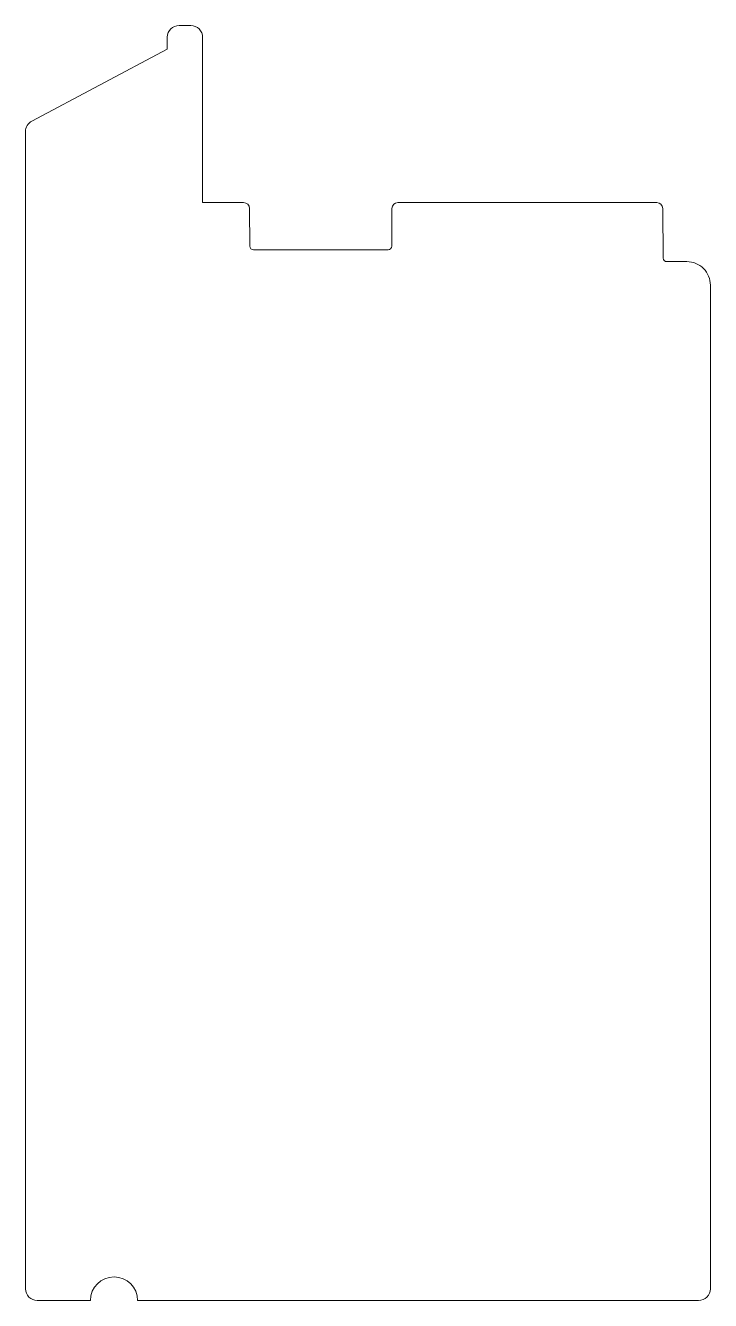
# Model space of a CAD drawing. Header units: inches. Extents: x 20 to 78, y 13 to 121.
import ezdxf

# ---------------------------------------------------------------- set-up
doc = ezdxf.new("R2010")
doc.units = ezdxf.units.IN
doc.header["$MEASUREMENT"] = 0
doc.layers.add('Testinės profilio linijos', color=7, linetype='Continuous', lineweight=5)

msp = doc.modelspace()

# ---------------------------------------------------------------- linework, layer by layer
at = {"layer": 'Testinės profilio linijos', "lineweight": 5}
msp.add_lwpolyline([(75.52, 101.31, -0.414214), (77.52, 99.31), (77.52, 14.31, -0.414214), (76.52, 13.31), (29.02, 13.31, 1), (25.02, 13.31), (20.52, 13.31, -0.414214), (19.52, 14.31), (19.52, 112.33, -0.277325), (20.05, 113.21), (31.52, 119.31), (31.53, 120.32, -0.41166), (32.53, 121.31), (33.52, 121.31, -0.414214), (34.52, 120.31), (34.52, 106.31), (37.99, 106.31, -0.41166), (38.49, 105.82), (38.52, 102.61, 0.41166), (38.82, 102.31), (50.23, 102.31, 0.41166), (50.53, 102.61), (50.55, 105.82, -0.41166), (51.05, 106.31), (72.98, 106.31, -0.41166), (73.48, 105.82), (73.52, 101.61, 0.41166), (73.82, 101.31)], format="xyb", close=True, dxfattribs=at)

doc.saveas('drawing.dxf')
